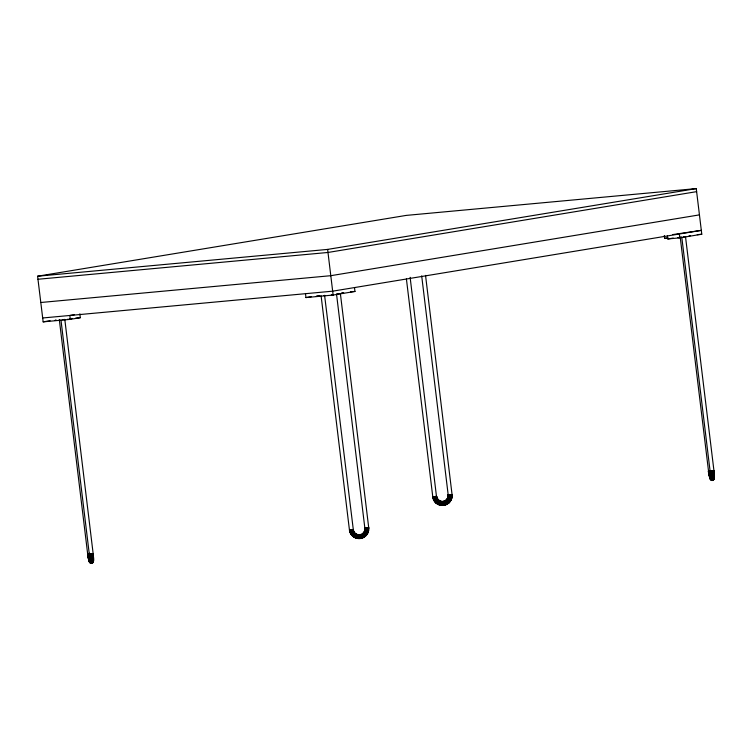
<?xml version="1.0" encoding="UTF-8"?>
<svg xmlns="http://www.w3.org/2000/svg" width="752" height="752" viewBox="0 0 752 752"><rect width="100%" height="100%" fill="white"/><g stroke="black" fill="none" stroke-linecap="round" stroke-linejoin="round"><path stroke-width="1.13" d="M352.942 529.643L353.308 529.624A5.856 5.819 -78.5 0 0 359.785 534.719A5.856 5.819 -78.5 0 0 364.861 528.186L364.983 528.186A6.119 6.082 -78.5 0 1 362.633 533.76M364.861 527.932L365.228 528.177A6.119 6.082 -78.5 0 1 359.926 535.001A6.119 6.082 -78.5 0 1 353.158 529.681L353.13 529.389M365.228 527.96L365.575 528.148A6.43 6.383 -78.5 0 1 360.001 535.311A6.43 6.383 -78.5 0 1 352.895 529.728L352.848 529.558M365.575 527.97L366.008 528.101A6.824 6.787 -78.5 0 1 360.086 535.725A6.824 6.787 -78.5 0 1 352.528 529.784L352.5 529.662M366.008 527.979L366.487 528.054A7.304 7.257 -78.5 0 1 360.161 536.195A7.304 7.257 -78.5 0 1 352.086 529.85L349.915 530.179M340.365 293.468L368.715 527.707L367.493 527.923L367.465 530.094A8.31 8.263 -78.5 0 1 351.626 532.068L351.09 529.972L349.454 530.113L321.113 295.874M367.935 527.866L367.907 530.16A8.78 8.723 -78.5 0 1 351.165 532.247L350.601 530.028M368.301 527.81L368.273 530.207A9.184 9.127 -78.5 0 1 350.761 532.388L350.169 530.066M350.084 532.576A9.757 9.701 -78.5 0 0 368.687 530.254L368.715 527.707L368.32 530.198A9.494 9.438 -78.5 0 1 350.225 532.454M368.593 527.707L368.536 530.235A9.494 9.438 -78.5 0 1 350.432 532.501L349.454 530.113M448.615 494.844L448.211 494.929A5.922 5.884 -77.6 0 1 443.182 501.556A5.922 5.884 -77.6 0 1 436.621 496.414L436.48 496.442A5.922 5.884 -77.6 0 0 443.078 501.528A5.856 5.819 -77.6 0 0 448.192 494.948L448.201 494.694M406.409 278.945L432.785 496.875L436.639 496.386A5.856 5.819 -77.6 0 0 443.116 501.481A5.922 5.884 -77.6 0 0 448.211 494.929L448.352 494.675M448.559 494.722L448.559 494.938A6.119 6.082 -77.6 0 1 443.248 501.763A6.119 6.082 -77.6 0 1 436.48 496.442L410.122 277.3M448.906 494.731L448.906 494.91A6.43 6.392 -77.6 0 1 443.332 502.073A6.43 6.392 -77.6 0 1 436.216 496.489L436.423 496.235M449.339 494.741L449.329 494.872A6.824 6.787 -77.6 0 1 443.407 502.486A6.824 6.787 -77.6 0 1 435.85 496.546L436.169 496.32M425.538 275.382L452.046 494.468L450.815 494.694L450.796 496.856A8.31 8.263 -77.6 0 1 434.938 498.83L434.402 496.734L432.842 497.119L433.603 496.837M451.256 494.628L451.238 496.922A8.78 8.733 -77.6 0 1 434.487 499.008L433.923 496.79M451.623 494.572L451.604 496.969A9.184 9.137 -77.6 0 1 434.083 499.149L433.49 496.828M451.67 496.959L452.046 494.468L452.008 497.016A9.691 9.635 -77.6 0 1 433.528 499.319L432.795 496.846L433.575 496.715M433.208 496.771L433.754 499.262A9.494 9.438 -77.6 0 0 451.867 497.006L451.933 494.468M89.892 555.681A6.43 0.658 82.9 0 0 89.714 554.036L89.3 554.139A7.802 0.799 82.9 0 1 89.413 561.706A7.802 0.799 82.9 0 1 87.646 553.792L59.305 319.553M62.576 319.76L64.804 319.421L93.154 553.66L91.462 554.186L89.3 554.139L60.95 319.901M714.09 478.338A7.802 0.771 82.9 0 0 713.958 470.771L685.495 236.532M351.09 529.972L353.308 529.624L324.601 295.404M89.441 553.961L89.648 556.264A8.31 0.846 82.9 0 1 89.535 562.205A8.31 0.846 82.9 0 1 87.946 555.916L87.664 553.773L88.435 553.632M93.013 560.917A7.802 0.799 82.9 0 0 93.154 553.66L92.778 553.547M448.314 494.957L450.815 494.694M685.598 236.551L683.38 236.88M710.245 471.072L710.452 473.384A8.31 0.827 82.9 0 1 710.367 479.315A8.31 0.827 82.9 0 1 708.798 473.017C706.354 469.906 712.332 470.677 708.497 470.902L680.297 237.829M681.763 237.012L710.104 471.25L713.836 470.705L714.043 473.074A8.78 0.874 82.9 0 1 713.686 478.996M435.812 496.423L434.421 496.799M324.949 295.414L323.736 295.611M88.463 553.848L87.646 553.792L89.742 553.34M89.714 554.036L89.309 554.121A7.304 0.743 82.9 0 1 89.413 561.199A7.304 0.743 82.9 0 1 87.768 553.792L87.646 553.792M89.3 554.055L93.135 553.679L93.37 555.803A8.31 0.846 82.9 0 1 92.994 561.406M713.836 478.516A8.31 0.827 82.9 0 0 714.174 472.923L713.949 470.79L710.104 471.25A7.802 0.771 82.9 0 1 710.236 478.817A7.802 0.771 82.9 0 1 708.497 470.902L708.675 470.968A7.304 0.724 82.9 0 0 710.245 478.31A7.304 0.724 82.9 0 0 710.123 471.231L710.264 471.203M67.661 319.215L68.385 319.233M319.938 295.893L316.244 296.326L318.951 295.921M677.984 237.604L680.541 237.265M689.086 235.78L690.289 235.743M681.519 237.237L677.947 237.67M79.853 313.828L80.323 317.701L70.303 319.346L43.155 321.856L37.6 276.219L406.249 215.401L696.258 188.592L701.785 234.229L679.817 237.848L667.785 238.957L667.428 236.053M37.6 276.219L327.618 249.41L696.258 188.592M696.634 191.647L327.985 252.465L37.967 279.265M74.288 314.74L69.833 315.473L70.303 319.346M43.155 321.856L50.074 320.719M699.445 214.875L330.795 275.693L40.777 302.501M672.786 234.577L701.315 230.366L332.666 291.174L42.657 317.983M664.298 235.479L664.646 238.384L666.883 238.017M305.481 293.694L305.951 297.566L311.337 296.673M667.785 238.957L673.2 238.064M305.951 297.566L333.136 295.047L354.963 291.447L354.502 287.574M55.488 320.361L56.278 320.211L55.131 320.286M70.312 318.998L71.092 318.839L70.387 318.876M342.799 292.895L341.577 293.12L343.711 292.923M339.584 293.628L336.511 293.947L364.861 528.186L367.493 527.923M331.792 294.887L333.503 294.605L331.284 294.944M697.273 234.652L701.785 234.229M664.646 238.384L668.124 238.064M350.441 291.87L354.963 291.447M69.88 318.66L72.201 318.444M75.679 318.124L80.323 317.701M713.253 470.808L713.958 470.771M452.037 494.731L449.818 494.75A7.304 7.257 -77.6 0 1 443.483 502.956A7.304 7.257 -77.6 0 1 435.399 496.611M366.497 527.989L368.696 527.97L368.001 527.923M432.945 496.818L433.556 499.215A9.494 9.438 -77.6 0 0 437.871 504.037M432.785 496.875L433.415 499.337A9.757 9.701 -77.6 0 0 452.027 497.016M349.464 530.094L350.206 532.557A9.691 9.635 -78.5 0 0 368.565 530.235M89.244 553.416L89.272 553.651A5.922 0.602 82.9 0 0 89.714 556.612M88.764 553.491L88.792 553.707A6.119 0.63 82.9 0 0 89.977 559.667M88.332 553.575L88.36 553.754A6.43 0.658 82.9 0 0 89.808 560.268M87.993 553.651L88.388 556.057M87.758 553.726L88.106 556.001M709.606 470.602L709.634 470.818A6.119 0.611 82.9 0 0 710.997 477.022M709.183 470.686L709.211 470.865A6.43 0.639 82.9 0 0 710.546 477.304A6.43 0.639 82.9 0 0 710.706 472.792M708.845 470.761L708.863 470.893A6.824 0.677 82.9 0 0 710.283 477.746A6.824 0.677 82.9 0 0 710.452 472.952M679.347 233.975L679.817 237.848M421.684 275.862L448.192 494.948M327.618 249.41L333.136 295.047M713.582 470.658L713.789 473.224A9.184 0.912 82.9 0 1 713.413 479.419M713.169 470.931L713.432 473.365A9.494 0.94 82.9 0 1 713.328 480.133M712.727 470.996L712.99 473.478A9.691 0.959 82.9 0 1 712.595 480.002M712.229 471.053L712.501 473.553A9.757 0.968 82.9 0 1 712.097 480.133M711.73 471.119L711.994 473.6A9.691 0.959 82.9 0 1 711.242 479.118M711.242 471.175L711.505 473.6A9.494 0.94 82.9 0 1 710.762 479.005M710.809 471.213L711.063 473.563A9.184 0.912 82.9 0 1 709.982 477.304M710.461 471.241L710.706 473.487A8.78 0.874 82.9 0 1 710.612 479.757A8.78 0.874 82.9 0 1 708.967 473.111M92.994 553.707L93.239 555.963A8.78 0.902 82.9 0 1 92.844 561.885M92.731 553.754L92.985 556.113A9.184 0.94 82.9 0 1 92.571 562.308M92.364 553.81L92.628 556.245A9.494 0.968 82.9 0 1 92.205 562.646M91.923 553.876L92.186 556.358A9.691 0.987 82.9 0 1 91.753 562.891M91.434 553.942L91.697 556.442A9.757 0.996 82.9 0 1 91.265 563.022M90.926 553.998L91.189 556.48A9.691 0.987 82.9 0 1 90.4 562.007M90.437 554.055L90.701 556.489A9.494 0.968 82.9 0 1 89.92 561.894M90.005 554.102L90.259 556.452A9.184 0.94 82.9 0 1 89.507 561.688M89.657 554.13L89.902 556.377A8.78 0.902 82.9 0 1 89.902 562.59A8.78 0.902 82.9 0 1 88.454 558.116M450.326 494.75A7.802 7.764 -77.6 0 1 443.558 503.455A7.802 7.764 -77.6 0 1 434.91 496.677M448.352 494.901A6.119 6.082 -77.6 0 1 437.457 499.337M448.606 496.527A6.43 6.392 -77.6 0 1 448.154 498.144M444.658 501.593A6.43 6.392 -77.6 0 1 443.05 502.016M451.905 496.997A9.691 9.635 -77.6 0 1 433.425 499.3M449.752 501.481A9.494 9.438 -77.6 0 1 447.995 503.22M447.308 503.69A9.494 9.438 -77.6 0 1 445.842 504.442M443.454 505.071A9.494 9.438 -77.6 0 1 440.992 505.053M440.183 504.902A9.494 9.438 -77.6 0 1 438.613 504.385M437.974 503.755A9.184 9.137 -77.6 0 1 433.801 499.093M436.856 502.552A8.78 8.733 -77.6 0 1 435.258 500.926M714.043 472.641A7.304 0.724 82.9 0 1 713.968 477.849M709.597 475.386A9.184 0.912 82.9 0 1 709.239 473.168M711.044 475.922A5.922 0.592 82.9 0 1 710.33 472.294M89.45 554.083A6.824 0.696 82.9 0 1 89.554 560.71A6.824 0.696 82.9 0 1 88.012 553.782M89.131 560.193A9.184 0.94 82.9 0 1 88.745 558.275M93.032 553.651A7.304 0.743 82.9 0 1 92.91 560.447M92.975 555.418A6.824 0.696 82.9 0 1 92.891 560.296M366.995 527.989A7.802 7.755 -78.5 0 1 360.236 536.693A7.802 7.755 -78.5 0 1 351.588 529.916M365.604 535.133A9.184 9.127 -78.5 0 1 364.419 536.204M353.308 536.12A9.184 9.127 -78.5 0 1 350.47 532.331M361.251 534.55A6.119 6.082 -78.5 0 1 355.235 533.713M354.117 532.576A6.119 6.082 -78.5 0 1 353.337 531.185M364.814 531.382A6.43 6.383 -78.5 0 1 363.968 532.83M356.429 534.794A6.43 6.383 -78.5 0 1 355 533.948"/></g></svg>
